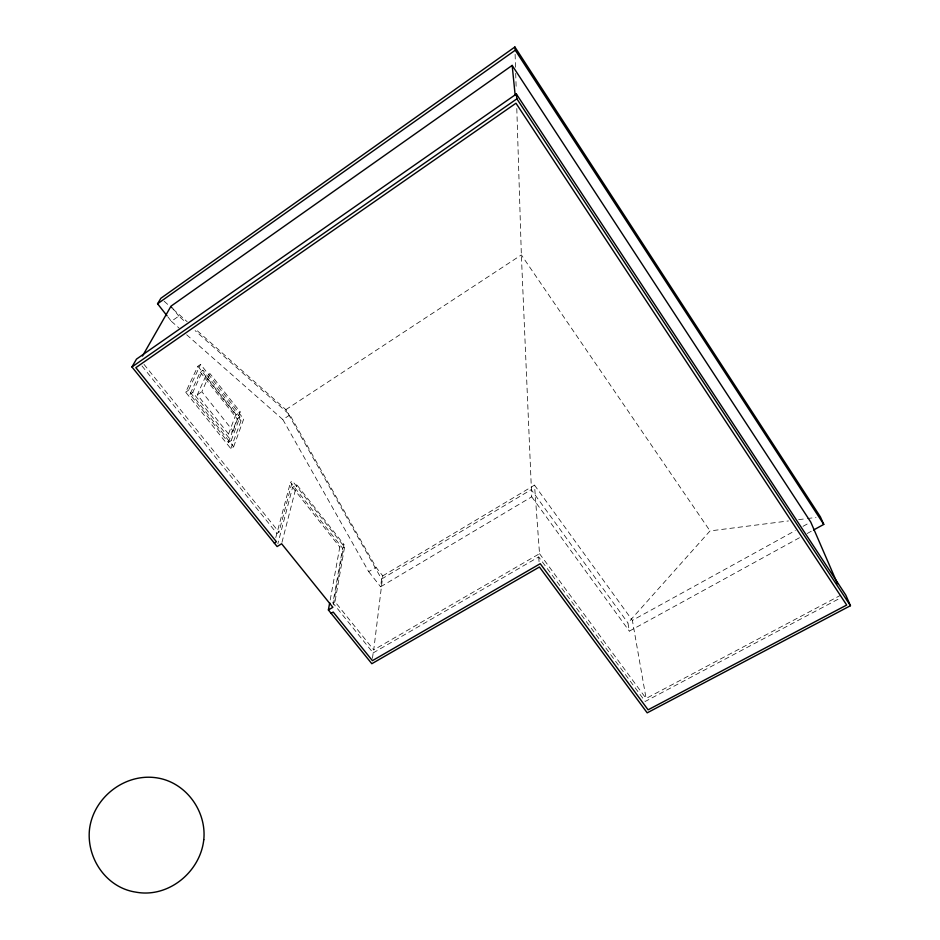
<?xml version="1.0" encoding="UTF-8"?>
<svg xmlns="http://www.w3.org/2000/svg" width="940" height="940" viewBox="0 0 940 940"><rect width="100%" height="100%" fill="white"/><g stroke="black" fill="none" stroke-linecap="round" stroke-linejoin="round"><path stroke-width="0.7" stroke-dasharray="4.7 3.53" d="M382.756 575.868L534.508 485.122L539.525 553.684L373.732 649.893L382.756 575.868L375.988 567.255L289.896 414.963L195.132 330.645M516.8 108.5L521.359 254.928L531.723 496.814L380.63 586.795L381.581 579.028L285.866 409.652L194.85 328.565M372.487 658.317L373.145 652.924L332.924 602.986L342.618 548.255L290.483 482.291L292.434 481.045L344.569 547.068L335.004 601.753L373.732 649.893M333.371 604.455L343.946 544.495L296.758 484.699L292.575 487.343L277.852 543.731M330.21 599.967L339.787 547.045L343.946 544.495M281.976 542.345L296.758 484.699M141.987 365.954L276.889 533.427L278.969 532.111L292.434 481.045M275.784 537.562L290.483 482.291M233.649 446.77L243.719 418.981L200.608 364.379L197.882 366.248L185.685 392.168L230.817 448.627L233.649 446.77L188.529 390.241L200.608 364.379M230.817 448.627L241.004 420.779L243.719 418.981M231.181 440.613L239.912 416.996L202.958 370.231L200.232 372.099L189.939 394.365L228.361 442.47L231.181 440.613L192.77 392.45L202.958 370.231M233.073 430.99L240.182 411.896L209.949 373.568L205.508 376.588L197.306 394.812L228.526 433.998L233.073 430.99L201.865 391.721L209.949 373.568M228.361 442.47L237.174 418.805L239.912 416.996M228.526 433.998L235.752 414.834L240.182 411.896M799.458 537.739L629.33 631.151L627.943 622.962L710.029 530.924L788.448 520.948M167.919 316.921L171.374 321.304L178.8 316.11L185.333 321.915M185.685 392.168L188.529 390.241M189.939 394.365L192.77 392.45M197.306 394.812L201.865 391.721M285.866 409.652L521.359 254.928L710.029 530.924M186.684 334.793L282.858 419.569L289.896 414.963M342.618 548.255L344.569 547.068M282.858 419.569L368.691 571.649L375.988 567.255M332.924 602.986L335.004 601.753M381.581 579.028L531.229 489.634L627.943 622.962M373.145 652.924L538.714 556.95L645.216 701.463L840.654 597.875M840.818 595.149L646.097 698.479L632.385 620.388L795.346 530.56M803.042 526.318L809.457 522.781M807.143 533.532L812.254 530.724M798.612 519.655L805.874 518.739M807.331 518.551L816.038 517.447M171.374 321.304L179.035 328.048M164.147 301.211L171.82 308.05M172.925 309.025L187.178 321.727M144.008 364.368L278.969 532.111M197.882 366.248L241.004 420.779M205.508 376.588L235.752 414.834M292.575 487.343L339.787 547.045M200.232 372.099L237.174 418.805M368.691 571.649L380.63 586.795M170.998 306.17L178.8 316.11M539.525 553.684L646.097 698.479M531.723 496.814L629.33 631.151M534.508 485.122L632.385 620.388M538.714 556.95L539.125 562.684M515.12 54.32L515.519 67.504M515.707 73.355L516.213 89.465"/><path stroke-width="1.41" d="M328.389 609.978L332.866 607.311L281.612 543.755L277.124 546.551L131.941 366.964L136.488 359.115L516.377 94.012L845.824 595.138L850.453 605.712L647.19 712.837L539.431 566.996L371.829 663.711L328.389 609.978L329.693 602.834M142.469 356.06L170.998 306.17L512.171 65.412L810.75 522.076L837.47 583.74M167.062 315.828L157.567 303.785L160.858 298.274L514.885 47L820.397 516.882L823.769 524.403L813.535 530.019M157.567 303.785L515.261 50.208L514.885 47M131.941 366.964L516.882 98.841L516.377 94.012M274.316 543.085L276.43 541.769L135.842 367.657L515.978 103.224L846.693 605.043L648.095 709.829L540.253 563.695L372.428 660.655L333.195 612.069L331.091 613.315M516.882 98.841L850.453 605.712M515.261 50.208L823.769 524.403M512.171 65.412L515.191 95.492M203.78 839.726C200.291 871.944 168.354 898.323 135.771 892.119C106.161 887.689 86.186 857.914 89.547 828.927C93.683 796.803 125.901 772.363 157.932 778.038C186.285 782.914 206.694 811.385 203.78 839.726"/></g></svg>
